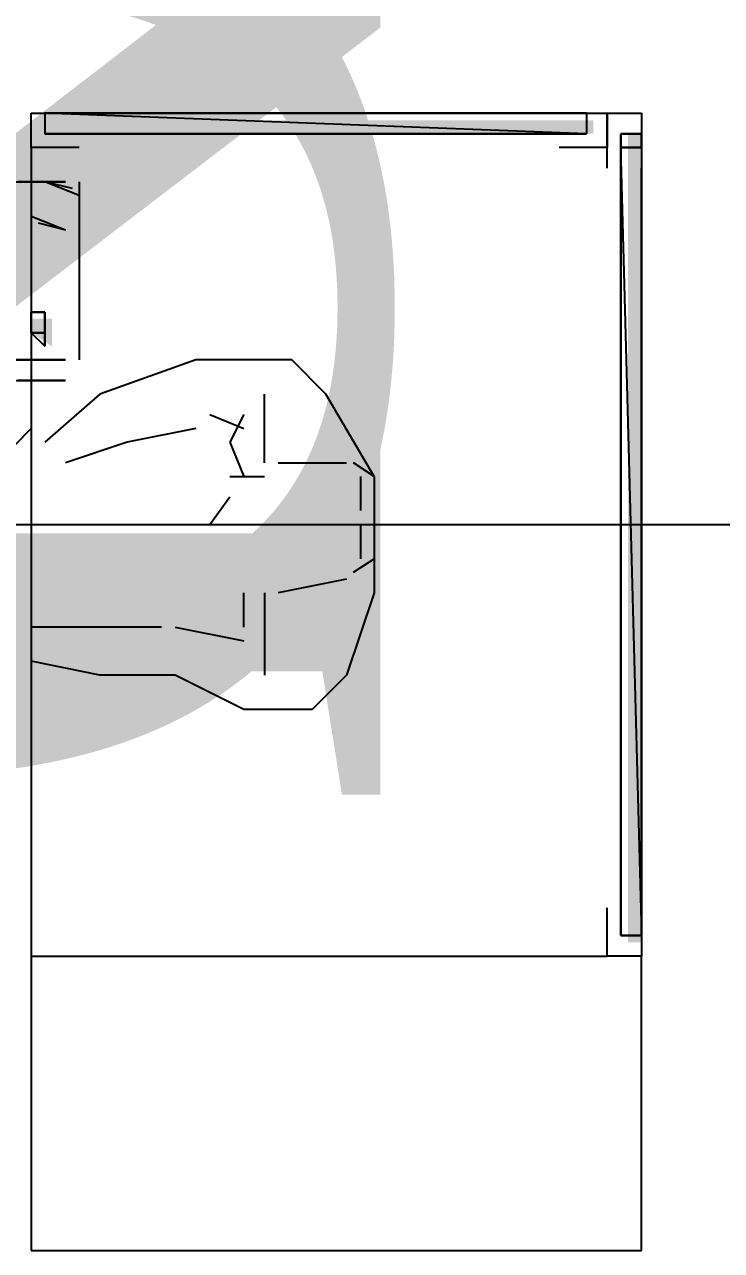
# Model space of a CAD drawing. Header units: millimetres. Extents: x 5 to 415, y 48 to 251.
# Drawn here: x 275.184 to 276.978, y 153.635 to 156.791 of the extents above; entities that cross this region are included whole.
import ezdxf

# ---------------------------------------------------------------- set-up
doc = ezdxf.new("R2010")
doc.units = ezdxf.units.MM
for name, color, linetype in [('H', 7, 'Continuous'), ('P', 7, 'Continuous'), ('T', 7, 'Continuous')]:
    doc.layers.add(name, color=color, linetype=linetype)

msp = doc.modelspace()

# ---------------------------------------------------------------- hatches: boundary and pattern name
at = {"layer": 'H', "linetype": 'Continuous'}
for points in [[(275.255, 156.51), (275.255, 156.545), (276.648, 156.545), (276.648, 156.51), (275.255, 156.51)], [(276.737, 156.457), (276.737, 156.51), (276.772, 156.51), (276.772, 156.457), (276.737, 156.457)], [(276.737, 154.481), (276.737, 156.457), (276.772, 156.457), (276.772, 154.481), (276.737, 154.481)], [(275.202, 155.998), (275.202, 156.034), (275.255, 156.034), (275.255, 155.998), (275.202, 155.998)], [(275.255, 155.963), (275.202, 155.998), (275.255, 155.998), (275.255, 155.963)], [(276.737, 154.428), (276.737, 154.481), (276.772, 154.481), (276.772, 154.428), (276.737, 154.428)]]:
    msp.add_hatch(color=256, dxfattribs=at).paths.add_polyline_path(points)

# ---------------------------------------------------------------- linework, layer by layer
at = {"layer": 'P'}
for points in [[(275.202, 156.563), (275.325, 156.563)], [(275.202, 156.475), (275.202, 156.563)], [(275.237, 156.563), (275.378, 156.563)], [(276.631, 156.51), (275.237, 156.563)], [(275.237, 156.563), (275.237, 156.51)], [(276.631, 156.51), (275.237, 156.563)], [(275.237, 156.563), (276.631, 156.563)], [(275.237, 156.563), (276.631, 156.563)], [(276.631, 156.563), (275.237, 156.563)], [(275.237, 156.563), (275.237, 156.563)], [(276.631, 156.563), (275.237, 156.563)], [(275.237, 156.563), (275.237, 156.563)], [(275.237, 156.563), (276.631, 156.563)], [(275.237, 156.563), (276.631, 156.563)], [(276.631, 156.563), (275.237, 156.563)], [(275.237, 156.563), (276.631, 156.563)], [(276.631, 156.563), (275.237, 156.563)], [(275.237, 156.563), (275.237, 156.563)], [(276.56, 156.563), (275.325, 156.563)], [(275.378, 156.563), (276.56, 156.563)], [(276.56, 156.563), (276.631, 156.563)], [(276.56, 156.563), (276.684, 156.563)], [(276.631, 156.563), (276.631, 156.51)], [(276.684, 156.563), (276.772, 156.563)], [(276.684, 156.422), (276.684, 156.563)], [(276.684, 156.563), (276.684, 156.475)], [(276.772, 156.563), (276.772, 156.422)], [(275.378, 156.51), (275.237, 156.51)], [(276.631, 156.51), (275.237, 156.51)], [(275.237, 156.51), (275.237, 156.51)], [(275.237, 156.51), (276.631, 156.51)], [(275.237, 156.51), (276.631, 156.51)], [(276.631, 156.51), (275.237, 156.51)], [(275.237, 156.51), (276.631, 156.51)], [(276.631, 156.51), (275.237, 156.51)], [(275.237, 156.51), (275.237, 156.51)], [(276.631, 156.51), (275.237, 156.51)], [(275.237, 156.51), (275.237, 156.51)], [(275.237, 156.51), (276.631, 156.51)], [(275.237, 156.51), (276.631, 156.51)], [(276.631, 156.51), (275.237, 156.51)], [(275.237, 156.51), (276.631, 156.51)], [(276.631, 156.51), (275.237, 156.51)], [(275.237, 156.51), (275.237, 156.51)], [(276.631, 156.51), (275.237, 156.51)], [(275.237, 156.51), (275.237, 156.51)], [(275.237, 156.51), (276.631, 156.51)], [(275.237, 156.51), (276.631, 156.51)], [(276.631, 156.51), (275.237, 156.51)], [(275.237, 156.51), (276.631, 156.51)], [(276.631, 156.51), (275.237, 156.51)], [(275.237, 156.51), (275.237, 156.51)], [(276.631, 156.51), (275.237, 156.51)], [(275.237, 156.51), (275.237, 156.51)], [(275.237, 156.51), (276.631, 156.51)], [(275.237, 156.51), (276.631, 156.51)], [(276.631, 156.51), (275.237, 156.51)], [(275.237, 156.51), (276.631, 156.51)], [(276.631, 156.51), (275.237, 156.51)], [(275.237, 156.51), (275.237, 156.51)], [(276.631, 156.51), (275.237, 156.51)], [(275.237, 156.51), (275.237, 156.51)], [(275.237, 156.51), (276.631, 156.51)], [(275.237, 156.51), (276.631, 156.51)], [(276.631, 156.51), (275.237, 156.51)], [(275.237, 156.51), (276.631, 156.51)], [(276.631, 156.51), (275.237, 156.51)], [(275.237, 156.51), (275.237, 156.51)], [(276.631, 156.51), (275.237, 156.51)], [(275.237, 156.51), (275.237, 156.51)], [(275.237, 156.51), (276.631, 156.51)], [(275.237, 156.51), (276.631, 156.51)], [(276.631, 156.51), (275.237, 156.51)], [(275.237, 156.51), (276.631, 156.51)], [(276.631, 156.51), (275.237, 156.51)], [(275.237, 156.51), (275.237, 156.51)], [(276.631, 156.51), (275.237, 156.51)], [(275.237, 156.51), (275.237, 156.51)], [(275.237, 156.51), (276.631, 156.51)], [(275.237, 156.51), (276.631, 156.51)], [(276.631, 156.51), (275.237, 156.51)], [(275.237, 156.51), (276.631, 156.51)], [(276.631, 156.51), (275.237, 156.51)], [(275.237, 156.51), (275.237, 156.51)], [(276.631, 156.51), (275.237, 156.51)], [(275.237, 156.51), (275.237, 156.51)], [(275.237, 156.51), (276.631, 156.51)], [(275.237, 156.51), (276.631, 156.51)], [(276.631, 156.51), (275.237, 156.51)], [(275.237, 156.51), (276.631, 156.51)], [(276.631, 156.51), (275.237, 156.51)], [(275.237, 156.51), (275.237, 156.51)], [(276.631, 156.51), (275.237, 156.51)], [(275.237, 156.51), (275.237, 156.51)], [(275.237, 156.51), (276.631, 156.51)], [(275.237, 156.51), (276.631, 156.51)], [(276.631, 156.51), (275.237, 156.51)], [(275.237, 156.51), (276.631, 156.51)], [(276.631, 156.51), (275.237, 156.51)], [(275.237, 156.51), (275.237, 156.51)], [(276.631, 156.51), (275.237, 156.51)], [(275.237, 156.51), (275.237, 156.51)], [(275.237, 156.51), (276.631, 156.51)], [(275.237, 156.51), (276.631, 156.51)], [(275.378, 156.51), (276.56, 156.51)], [(276.631, 156.51), (276.56, 156.51)], [(276.719, 156.475), (276.719, 156.51)], [(276.719, 156.51), (276.719, 156.475)], [(276.719, 156.51), (276.719, 156.51)], [(276.719, 156.51), (276.719, 156.51)], [(276.772, 156.51), (276.719, 156.51)], [(276.719, 156.51), (276.772, 156.51)], [(276.719, 156.51), (276.772, 156.51)], [(276.772, 156.51), (276.719, 156.51)], [(276.719, 156.51), (276.719, 156.51)], [(276.719, 156.51), (276.719, 156.51)], [(276.719, 156.51), (276.719, 156.51)], [(276.719, 156.51), (276.719, 156.51)], [(276.719, 156.51), (276.719, 156.51)], [(276.719, 156.51), (276.719, 156.51)], [(276.719, 156.51), (276.719, 156.51)], [(276.719, 156.51), (276.719, 156.51)], [(276.719, 156.51), (276.719, 156.51)], [(276.719, 156.51), (276.719, 156.51)], [(276.719, 156.51), (276.719, 156.51)], [(276.719, 156.51), (276.719, 156.51)], [(276.719, 156.51), (276.719, 156.51)], [(276.719, 156.51), (276.719, 156.51)], [(276.772, 156.475), (276.772, 156.51)], [(276.772, 156.51), (276.772, 156.475)], [(275.202, 156.475), (275.202, 154.393)], [(275.325, 156.475), (275.202, 156.475)], [(276.684, 156.475), (276.56, 156.475)], [(276.719, 156.351), (276.719, 156.475)], [(276.719, 154.481), (276.719, 156.475)], [(276.719, 156.475), (276.719, 154.481)], [(276.772, 154.481), (276.719, 156.475)], [(276.719, 156.475), (276.772, 156.475)], [(276.719, 156.475), (276.719, 156.475)], [(276.719, 156.475), (276.719, 156.475)], [(276.772, 156.475), (276.719, 156.475)], [(276.719, 156.475), (276.772, 156.475)], [(276.719, 156.475), (276.772, 156.475)], [(276.772, 156.475), (276.719, 156.475)], [(276.719, 156.475), (276.719, 156.475)], [(276.719, 156.475), (276.719, 156.475)], [(276.772, 156.475), (276.772, 156.351)], [(276.772, 156.475), (276.772, 154.481)], [(276.772, 154.517), (276.772, 156.422)], [(274.779, 156.386), (275.29, 156.386)], [(274.814, 156.386), (275.29, 156.386)], [(274.814, 156.386), (275.29, 156.386)], [(274.814, 156.386), (275.29, 156.386)], [(275.167, 156.386), (275.29, 156.386)], [(275.29, 156.386), (275.167, 156.386)], [(275.325, 156.351), (275.237, 156.386)], [(275.308, 156.369), (275.237, 156.386)], [(275.325, 156.386), (275.325, 155.928)], [(276.719, 156.351), (276.719, 154.57)], [(276.772, 156.351), (276.772, 154.57)], [(275.202, 156.298), (275.29, 156.263)], [(275.22, 156.281), (275.29, 156.263)], [(275.237, 156.051), (275.202, 156.051)], [(275.202, 156.051), (275.237, 156.051)], [(275.202, 156.051), (275.202, 156.051)], [(275.202, 156.051), (275.202, 156.051)], [(275.202, 155.998), (275.202, 156.051)], [(275.202, 156.051), (275.202, 155.998)], [(275.202, 155.998), (275.202, 156.051)], [(275.202, 156.051), (275.202, 155.998)], [(275.202, 156.051), (275.202, 155.998)], [(275.202, 155.998), (275.202, 156.051)], [(275.202, 155.998), (275.202, 156.051)], [(275.202, 156.051), (275.202, 155.998)], [(275.237, 155.998), (275.237, 156.051)], [(275.237, 156.051), (275.237, 155.998)], [(275.237, 156.051), (275.237, 155.998)], [(275.237, 155.998), (275.237, 156.051)], [(275.237, 155.998), (275.237, 156.051)], [(275.237, 156.051), (275.237, 155.998)], [(275.237, 156.051), (275.237, 155.998)], [(275.237, 155.998), (275.237, 156.051)], [(275.237, 156.051), (275.237, 156.051)], [(275.237, 156.051), (275.237, 156.051)], [(275.237, 155.998), (275.237, 156.051)], [(275.237, 156.051), (275.237, 155.998)], [(275.237, 155.998), (275.237, 156.051)], [(275.237, 156.051), (275.237, 155.998)], [(275.237, 156.051), (275.237, 155.998)], [(275.237, 155.998), (275.237, 156.051)], [(275.237, 156.051), (275.237, 156.051)], [(275.237, 156.051), (275.237, 156.051)], [(275.237, 155.998), (275.237, 156.051)], [(275.237, 156.051), (275.237, 155.998)], [(275.237, 155.998), (275.237, 156.051)], [(275.237, 156.051), (275.237, 155.998)], [(275.237, 156.051), (275.237, 155.998)], [(275.237, 155.998), (275.237, 156.051)], [(275.237, 156.051), (275.237, 156.051)], [(275.237, 156.051), (275.237, 156.051)], [(275.237, 155.998), (275.237, 156.051)], [(275.237, 156.051), (275.237, 155.998)], [(275.237, 155.998), (275.202, 155.998)], [(275.202, 155.998), (275.237, 155.998)], [(275.202, 155.998), (275.202, 155.998)], [(275.202, 155.998), (275.202, 155.998)], [(275.202, 155.998), (275.202, 155.998)], [(275.202, 155.998), (275.202, 155.998)], [(275.202, 155.998), (275.237, 155.963)], [(275.237, 155.963), (275.202, 155.998)], [(275.202, 155.998), (275.237, 155.998)], [(275.237, 155.998), (275.202, 155.998)], [(275.202, 155.998), (275.202, 155.998)], [(275.202, 155.998), (275.202, 155.998)], [(275.202, 155.998), (275.202, 155.998)], [(275.202, 155.998), (275.202, 155.998)], [(275.202, 155.998), (275.202, 155.998)], [(275.202, 155.998), (275.202, 155.998)], [(275.202, 155.998), (275.202, 155.998)], [(275.202, 155.998), (275.202, 155.998)], [(275.202, 155.998), (275.202, 155.998)], [(275.202, 155.998), (275.202, 155.998)], [(275.202, 155.998), (275.202, 155.998)], [(275.202, 155.998), (275.202, 155.998)], [(275.202, 155.998), (275.202, 155.998)], [(275.202, 155.998), (275.202, 155.998)], [(275.202, 155.998), (275.202, 155.998)], [(275.202, 155.998), (275.202, 155.998)], [(275.202, 155.998), (275.202, 155.998)], [(275.202, 155.998), (275.202, 155.998)], [(275.202, 155.998), (275.202, 155.998)], [(275.202, 155.998), (275.202, 155.998)], [(275.202, 155.998), (275.202, 155.998)], [(275.202, 155.998), (275.202, 155.998)], [(275.202, 155.998), (275.202, 155.998)], [(275.202, 155.998), (275.202, 155.998)], [(275.202, 155.998), (275.202, 155.998)], [(275.202, 155.998), (275.202, 155.998)], [(275.202, 155.998), (275.202, 155.998)], [(275.202, 155.998), (275.202, 155.998)], [(275.202, 155.998), (275.202, 155.998)], [(275.202, 155.998), (275.202, 155.998)], [(275.202, 155.998), (275.202, 155.998)], [(275.202, 155.998), (275.202, 155.998)], [(275.202, 155.998), (275.202, 155.998)], [(275.202, 155.998), (275.202, 155.998)], [(275.202, 155.998), (275.202, 155.998)], [(275.202, 155.998), (275.202, 155.998)], [(275.202, 155.998), (275.202, 155.998)], [(275.202, 155.998), (275.202, 155.998)], [(275.202, 155.998), (275.202, 155.998)], [(275.202, 155.998), (275.202, 155.998)], [(275.202, 155.998), (275.202, 155.998)], [(275.202, 155.998), (275.202, 155.998)], [(275.202, 155.998), (275.202, 155.998)], [(275.202, 155.998), (275.202, 155.998)], [(275.202, 155.998), (275.202, 155.998)], [(275.202, 155.998), (275.202, 155.998)], [(275.202, 155.998), (275.202, 155.998)], [(275.202, 155.998), (275.202, 155.998)], [(275.202, 155.998), (275.202, 155.998)], [(275.202, 155.998), (275.202, 155.998)], [(275.202, 155.998), (275.202, 155.998)], [(275.202, 155.998), (275.202, 155.998)], [(275.202, 155.998), (275.202, 155.998)], [(275.202, 155.998), (275.202, 155.998)], [(275.202, 155.998), (275.202, 155.998)], [(275.202, 155.998), (275.202, 155.998)], [(275.202, 155.998), (275.202, 155.998)], [(275.202, 155.998), (275.202, 155.998)], [(275.202, 155.998), (275.202, 155.998)], [(275.202, 155.998), (275.202, 155.998)], [(275.202, 155.998), (275.202, 155.998)], [(275.202, 155.998), (275.202, 155.998)], [(275.202, 155.998), (275.202, 155.998)], [(275.202, 155.998), (275.202, 155.998)], [(275.202, 155.998), (275.202, 155.998)], [(275.202, 155.998), (275.202, 155.998)], [(275.202, 155.998), (275.202, 155.998)], [(275.202, 155.998), (275.202, 155.998)], [(275.202, 155.998), (275.202, 155.998)], [(275.202, 155.998), (275.202, 155.998)], [(275.202, 155.998), (275.202, 155.998)], [(275.202, 155.998), (275.202, 155.998)], [(275.202, 155.998), (275.202, 155.998)], [(275.202, 155.998), (275.202, 155.998)], [(275.202, 155.998), (275.202, 155.998)], [(275.202, 155.998), (275.202, 155.998)], [(275.202, 155.998), (275.202, 155.998)], [(275.202, 155.998), (275.202, 155.998)], [(275.202, 155.998), (275.202, 155.998)], [(275.202, 155.998), (275.202, 155.998)], [(275.202, 155.998), (275.202, 155.998)], [(275.202, 155.998), (275.202, 155.998)], [(275.202, 155.998), (275.202, 155.998)], [(275.202, 155.998), (275.202, 155.998)], [(275.202, 155.998), (275.202, 155.998)], [(275.202, 155.998), (275.202, 155.998)], [(275.202, 155.998), (275.202, 155.998)], [(275.202, 155.998), (275.202, 155.998)], [(275.202, 155.998), (275.202, 155.998)], [(275.202, 155.998), (275.202, 155.998)], [(275.202, 155.998), (275.202, 155.998)], [(275.202, 155.998), (275.202, 155.998)], [(275.237, 155.998), (275.202, 155.998)], [(275.202, 155.998), (275.237, 155.998)], [(275.202, 155.998), (275.237, 155.998)], [(275.237, 155.998), (275.202, 155.998)], [(275.202, 155.998), (275.202, 155.998)], [(275.202, 155.998), (275.202, 155.998)], [(275.202, 155.998), (275.202, 155.998)], [(275.202, 155.998), (275.202, 155.998)], [(275.202, 155.998), (275.202, 155.998)], [(275.202, 155.998), (275.202, 155.998)], [(275.202, 155.998), (275.202, 155.998)], [(275.202, 155.998), (275.202, 155.998)], [(275.202, 155.998), (275.202, 155.998)], [(275.202, 155.998), (275.202, 155.998)], [(275.202, 155.998), (275.202, 155.998)], [(275.202, 155.998), (275.202, 155.998)], [(275.202, 155.998), (275.202, 155.998)], [(275.202, 155.998), (275.202, 155.998)], [(275.202, 155.998), (275.202, 155.998)], [(275.202, 155.998), (275.202, 155.998)], [(275.202, 155.998), (275.202, 155.998)], [(275.202, 155.998), (275.202, 155.998)], [(275.202, 155.998), (275.202, 155.998)], [(275.202, 155.998), (275.202, 155.998)], [(275.202, 155.998), (275.202, 155.998)], [(275.202, 155.998), (275.202, 155.998)], [(275.202, 155.998), (275.202, 155.998)], [(275.202, 155.998), (275.202, 155.998)], [(275.202, 155.998), (275.202, 155.998)], [(275.202, 155.998), (275.202, 155.998)], [(275.202, 155.998), (275.202, 155.998)], [(275.202, 155.998), (275.202, 155.998)], [(275.202, 155.998), (275.202, 155.998)], [(275.202, 155.998), (275.202, 155.998)], [(275.202, 155.998), (275.202, 155.998)], [(275.202, 155.998), (275.202, 155.998)], [(275.202, 155.998), (275.202, 155.998)], [(275.202, 155.998), (275.202, 155.998)], [(275.237, 155.998), (275.237, 155.998)], [(275.237, 155.998), (275.237, 155.998)], [(275.237, 155.998), (275.237, 155.998)], [(275.237, 155.998), (275.237, 155.998)], [(275.237, 155.998), (275.237, 155.998)], [(275.237, 155.998), (275.237, 155.998)], [(275.237, 155.998), (275.237, 155.998)], [(275.237, 155.998), (275.237, 155.998)], [(275.237, 155.998), (275.237, 155.998)], [(275.237, 155.998), (275.237, 155.998)], [(275.237, 155.998), (275.237, 155.998)], [(275.237, 155.998), (275.237, 155.998)], [(275.237, 155.998), (275.237, 155.998)], [(275.237, 155.998), (275.237, 155.998)], [(275.237, 155.998), (275.237, 155.998)], [(275.237, 155.998), (275.237, 155.998)], [(275.237, 155.998), (275.237, 155.998)], [(275.237, 155.998), (275.237, 155.998)], [(275.237, 155.998), (275.237, 155.998)], [(275.237, 155.998), (275.237, 155.998)], [(275.237, 155.998), (275.237, 155.998)], [(275.237, 155.998), (275.237, 155.998)], [(275.237, 155.998), (275.237, 155.998)], [(275.237, 155.998), (275.237, 155.998)], [(275.237, 155.998), (275.237, 155.998)], [(275.237, 155.998), (275.237, 155.998)], [(275.237, 155.998), (275.237, 155.998)], [(275.237, 155.998), (275.237, 155.998)], [(275.237, 155.998), (275.237, 155.998)], [(275.237, 155.998), (275.237, 155.998)], [(275.237, 155.998), (275.237, 155.998)], [(275.237, 155.998), (275.237, 155.998)], [(275.237, 155.998), (275.237, 155.998)], [(275.237, 155.998), (275.237, 155.998)], [(275.237, 155.998), (275.237, 155.998)], [(275.237, 155.998), (275.237, 155.998)], [(275.237, 155.998), (275.237, 155.998)], [(275.237, 155.998), (275.237, 155.998)], [(275.237, 155.998), (275.237, 155.998)], [(275.237, 155.998), (275.237, 155.998)], [(275.237, 155.998), (275.237, 155.998)], [(275.237, 155.998), (275.237, 155.998)], [(275.237, 155.998), (275.237, 155.998)], [(275.237, 155.998), (275.237, 155.998)], [(275.237, 155.998), (275.237, 155.998)], [(275.237, 155.998), (275.237, 155.998)], [(275.237, 155.998), (275.237, 155.998)], [(275.237, 155.998), (275.237, 155.998)], [(275.237, 155.998), (275.237, 155.998)], [(275.237, 155.998), (275.237, 155.998)], [(275.237, 155.998), (275.237, 155.998)], [(275.237, 155.998), (275.237, 155.998)], [(275.237, 155.998), (275.237, 155.998)], [(275.237, 155.998), (275.237, 155.998)], [(275.237, 155.998), (275.237, 155.998)], [(275.237, 155.998), (275.237, 155.998)], [(275.237, 155.998), (275.237, 155.998)], [(275.237, 155.998), (275.237, 155.998)], [(275.237, 155.998), (275.237, 155.998)], [(275.237, 155.998), (275.237, 155.998)], [(275.237, 155.998), (275.237, 155.998)], [(275.237, 155.998), (275.237, 155.998)], [(275.237, 155.998), (275.237, 155.998)], [(275.237, 155.998), (275.237, 155.998)], [(275.237, 155.998), (275.237, 155.998)], [(275.237, 155.998), (275.237, 155.998)], [(275.237, 155.998), (275.237, 155.998)], [(275.237, 155.998), (275.237, 155.998)], [(275.237, 155.998), (275.237, 155.998)], [(275.237, 155.998), (275.237, 155.998)], [(275.237, 155.998), (275.237, 155.998)], [(275.237, 155.998), (275.237, 155.998)], [(275.237, 155.998), (275.237, 155.998)], [(275.237, 155.998), (275.237, 155.998)], [(275.237, 155.998), (275.237, 155.998)], [(275.237, 155.998), (275.237, 155.998)], [(275.237, 155.998), (275.237, 155.998)], [(275.237, 155.998), (275.237, 155.998)], [(275.237, 155.998), (275.237, 155.998)], [(275.237, 155.998), (275.237, 155.998)], [(275.237, 155.998), (275.237, 155.998)], [(275.237, 155.998), (275.237, 155.998)], [(275.237, 155.998), (275.237, 155.998)], [(275.237, 155.998), (275.237, 155.998)], [(275.237, 155.998), (275.237, 155.998)], [(275.237, 155.998), (275.237, 155.998)], [(275.237, 155.998), (275.237, 155.998)], [(275.237, 155.998), (275.237, 155.998)], [(275.237, 155.998), (275.237, 155.998)], [(275.237, 155.998), (275.237, 155.998)], [(275.237, 155.998), (275.237, 155.998)], [(275.237, 155.998), (275.237, 155.998)], [(275.237, 155.998), (275.237, 155.998)], [(275.237, 155.998), (275.237, 155.998)], [(275.237, 155.998), (275.237, 155.998)], [(275.237, 155.998), (275.237, 155.998)], [(275.237, 155.998), (275.237, 155.998)], [(275.237, 155.998), (275.237, 155.998)], [(275.237, 155.998), (275.237, 155.963)], [(275.237, 155.963), (275.237, 155.998)], [(275.237, 155.963), (275.237, 155.998)], [(275.237, 155.998), (275.237, 155.963)], [(275.237, 155.998), (275.237, 155.998)], [(275.237, 155.998), (275.237, 155.998)], [(275.237, 155.998), (275.237, 155.963)], [(275.237, 155.963), (275.237, 155.998)], [(275.237, 155.963), (275.237, 155.998)], [(275.237, 155.998), (275.237, 155.963)], [(275.237, 155.998), (275.237, 155.963)], [(275.237, 155.963), (275.237, 155.998)], [(275.237, 155.963), (275.237, 155.998)], [(275.237, 155.998), (275.237, 155.963)], [(275.237, 155.998), (275.237, 155.963)], [(275.237, 155.963), (275.237, 155.998)], [(275.237, 155.998), (275.237, 155.998)], [(275.237, 155.998), (275.237, 155.998)], [(275.237, 155.963), (275.237, 155.998)], [(275.237, 155.998), (275.237, 155.963)], [(275.237, 155.998), (275.237, 155.998)], [(275.237, 155.998), (275.237, 155.998)], [(275.237, 155.998), (275.237, 155.998)], [(275.237, 155.998), (275.237, 155.998)], [(275.237, 155.998), (275.237, 155.998)], [(275.237, 155.998), (275.237, 155.998)], [(275.237, 155.998), (275.237, 155.998)], [(275.237, 155.998), (275.237, 155.998)], [(275.237, 155.998), (275.237, 155.998)], [(275.237, 155.998), (275.237, 155.998)], [(275.237, 155.998), (275.237, 155.998)], [(275.237, 155.998), (275.237, 155.998)], [(275.237, 155.998), (275.237, 155.998)], [(275.237, 155.998), (275.237, 155.998)], [(275.237, 155.998), (275.237, 155.998)], [(275.237, 155.998), (275.237, 155.998)], [(275.237, 155.998), (275.237, 155.998)], [(275.237, 155.998), (275.237, 155.998)], [(275.237, 155.998), (275.237, 155.998)], [(275.237, 155.998), (275.237, 155.998)], [(275.237, 155.998), (275.237, 155.998)], [(275.237, 155.998), (275.237, 155.998)], [(275.237, 155.998), (275.237, 155.998)], [(275.237, 155.998), (275.237, 155.998)], [(275.237, 155.998), (275.237, 155.998)], [(275.237, 155.998), (275.237, 155.998)], [(275.237, 155.998), (275.237, 155.998)], [(275.237, 155.998), (275.237, 155.998)], [(275.237, 155.998), (275.237, 155.998)], [(275.237, 155.998), (275.237, 155.998)], [(275.237, 155.998), (275.237, 155.998)], [(275.237, 155.998), (275.237, 155.998)], [(275.237, 155.998), (275.237, 155.998)], [(275.237, 155.998), (275.237, 155.998)], [(275.237, 155.998), (275.237, 155.998)], [(275.237, 155.998), (275.237, 155.998)], [(275.237, 155.998), (275.237, 155.998)], [(275.237, 155.998), (275.237, 155.998)], [(275.237, 155.998), (275.237, 155.998)], [(275.237, 155.998), (275.237, 155.998)], [(275.237, 155.998), (275.237, 155.998)], [(275.237, 155.998), (275.237, 155.998)], [(275.237, 155.998), (275.237, 155.998)], [(275.237, 155.998), (275.237, 155.998)], [(275.237, 155.998), (275.237, 155.998)], [(275.237, 155.998), (275.237, 155.998)], [(275.237, 155.998), (275.237, 155.998)], [(275.237, 155.998), (275.237, 155.998)], [(275.237, 155.998), (275.237, 155.998)], [(275.237, 155.998), (275.237, 155.998)], [(275.237, 155.998), (275.237, 155.998)], [(275.237, 155.998), (275.237, 155.998)], [(275.237, 155.998), (275.237, 155.998)], [(275.237, 155.998), (275.237, 155.998)], [(275.237, 155.998), (275.237, 155.998)], [(275.237, 155.998), (275.237, 155.998)], [(275.237, 155.998), (275.237, 155.998)], [(275.237, 155.998), (275.237, 155.998)], [(275.237, 155.998), (275.237, 155.998)], [(275.237, 155.998), (275.237, 155.998)], [(275.237, 155.998), (275.237, 155.998)], [(275.237, 155.998), (275.237, 155.998)], [(275.237, 155.998), (275.237, 155.998)], [(275.237, 155.998), (275.237, 155.998)], [(275.237, 155.998), (275.237, 155.998)], [(275.237, 155.998), (275.237, 155.998)], [(275.237, 155.998), (275.237, 155.998)], [(275.237, 155.998), (275.237, 155.998)], [(275.237, 155.998), (275.237, 155.998)], [(275.237, 155.998), (275.237, 155.998)], [(275.237, 155.998), (275.237, 155.998)], [(275.237, 155.998), (275.237, 155.998)], [(275.237, 155.998), (275.237, 155.998)], [(275.237, 155.998), (275.237, 155.998)], [(275.237, 155.998), (275.237, 155.998)], [(275.237, 155.998), (275.237, 155.998)], [(275.237, 155.998), (275.237, 155.998)], [(275.237, 155.998), (275.237, 155.998)], [(275.237, 155.998), (275.237, 155.998)], [(275.237, 155.998), (275.237, 155.998)], [(275.237, 155.998), (275.237, 155.998)], [(275.237, 155.998), (275.237, 155.998)], [(275.237, 155.998), (275.237, 155.998)], [(275.237, 155.998), (275.237, 155.998)], [(275.237, 155.998), (275.237, 155.998)], [(275.237, 155.998), (275.237, 155.998)], [(275.29, 155.928), (274.779, 155.928)], [(274.814, 155.928), (275.29, 155.928)], [(274.814, 155.928), (275.29, 155.928)], [(275.625, 155.928), (275.378, 155.84)], [(275.713, 155.928), (275.625, 155.928)], [(275.872, 155.928), (275.713, 155.928)], [(275.96, 155.84), (275.872, 155.928)], [(274.814, 155.875), (275.29, 155.875)], [(275.167, 155.875), (275.29, 155.875)], [(275.29, 155.875), (275.167, 155.875)], [(275.378, 155.84), (275.237, 155.716)], [(275.802, 155.663), (275.802, 155.84)], [(276.084, 155.628), (275.96, 155.84)], [(275.661, 155.787), (275.749, 155.751)], [(275.749, 155.787), (275.713, 155.716)], [(275.202, 155.751), (275.114, 155.663)], [(275.625, 155.751), (275.449, 155.716)], [(275.449, 155.716), (275.29, 155.663)], [(275.713, 155.716), (275.749, 155.628)], [(275.837, 155.663), (276.013, 155.663)], [(276.084, 155.628), (276.031, 155.663)], [(275.713, 155.628), (275.802, 155.628)], [(276.049, 155.628), (276.049, 155.54)], [(276.084, 155.628), (276.084, 155.328)], [(275.661, 155.504), (275.713, 155.575)], [(192.687, 155.504), (277.072, 155.504)], [(275.114, 155.504), (275.202, 155.504)], [(276.049, 155.504), (276.049, 155.416)], [(276.031, 155.381), (276.084, 155.416)], [(276.013, 155.363), (275.837, 155.328)], [(275.749, 155.24), (275.749, 155.328)], [(275.802, 155.328), (275.802, 155.116)], [(276.084, 155.328), (276.013, 155.116)], [(275.414, 155.24), (275.202, 155.24)], [(275.537, 155.24), (275.414, 155.24)], [(275.572, 155.24), (275.749, 155.205)], [(275.378, 155.116), (275.202, 155.152)], [(275.572, 155.116), (275.378, 155.116)], [(275.749, 155.028), (275.572, 155.116)], [(276.013, 155.116), (275.925, 155.028)], [(275.925, 155.028), (275.749, 155.028)], [(276.719, 154.481), (276.719, 154.57)], [(276.772, 154.57), (276.772, 154.481)], [(276.684, 154.393), (276.684, 154.517)], [(276.772, 154.517), (276.772, 154.393)], [(276.719, 154.446), (276.719, 154.481)], [(276.719, 154.481), (276.719, 154.446)], [(276.772, 154.446), (276.772, 154.481)], [(276.772, 154.481), (276.772, 154.446)], [(276.719, 154.446), (276.719, 154.446)], [(276.719, 154.446), (276.719, 154.446)], [(276.719, 154.446), (276.719, 154.446)], [(276.719, 154.446), (276.719, 154.446)], [(276.719, 154.446), (276.719, 154.446)], [(276.719, 154.446), (276.719, 154.446)], [(276.719, 154.446), (276.719, 154.446)], [(276.719, 154.446), (276.719, 154.446)], [(276.719, 154.446), (276.719, 154.446)], [(276.719, 154.446), (276.719, 154.446)], [(276.719, 154.446), (276.719, 154.446)], [(276.719, 154.446), (276.719, 154.446)], [(276.719, 154.446), (276.772, 154.446)], [(276.772, 154.446), (276.719, 154.446)], [(276.772, 154.446), (276.719, 154.446)], [(276.719, 154.446), (276.772, 154.446)], [(276.719, 154.446), (276.719, 154.446)], [(276.719, 154.446), (276.719, 154.446)], [(276.719, 154.446), (276.772, 154.446)], [(276.772, 154.446), (276.719, 154.446)], [(276.719, 154.446), (276.719, 154.446)], [(276.719, 154.446), (276.719, 154.446)], [(276.772, 154.446), (276.719, 154.446)], [(276.719, 154.446), (276.772, 154.446)], [(276.719, 154.446), (276.772, 154.446)], [(276.772, 154.446), (276.719, 154.446)], [(276.719, 154.446), (276.719, 154.446)], [(276.719, 154.446), (276.719, 154.446)], [(275.202, 154.393), (276.684, 154.393)], [(275.202, 154.393), (275.202, 153.635)], [(276.772, 154.393), (276.684, 154.393)], [(276.772, 153.635), (276.772, 154.393)], [(275.202, 153.635), (276.772, 153.635)]]:
    msp.add_lwpolyline(points, dxfattribs=at)

# ---------------------------------------------------------------- texts
at = {"layer": 'T', "insert": (273.6, 154.7), "char_height": 2.5, "attachment_point": 1, "rotation": 90}
for s in ['{\\fTimes New Roman|b0|i0|c0|p18;K}', '{\\fTimes New Roman|b0|i0|c0|p18;O}']:
    msp.add_mtext(s, dxfattribs=at)

doc.saveas('drawing.dxf')
